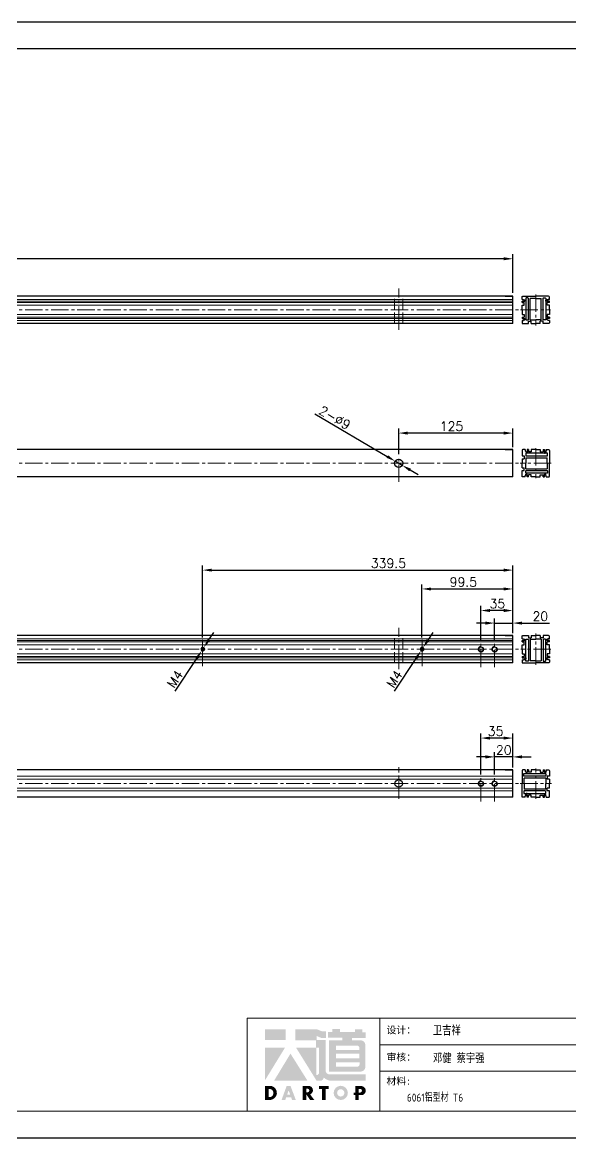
# Model space of a CAD drawing. Header units: millimetres. Extents: x -30327 to 34858, y 4015 to 75103.
# Drawn here: x 33206 to 33806, y 60062 to 61281 of the extents above; entities that cross this region are included whole.
import ezdxf

# ---------------------------------------------------------------- set-up
doc = ezdxf.new("R2010")
doc.units = ezdxf.units.MM
doc.linetypes.add('ACAD_ISO02W100', pattern=[15, 12, -3])
doc.linetypes.add('CENTER2', pattern=[28.575, 19.05, -3.175, 3.175, -3.175])
doc.layers.add('A-TITLEBLOCK', color=7, linetype='Continuous', lineweight=18)
doc.layers.add('cen', color=1, linetype='CENTER2', lineweight=9)
for name, color, linetype in [('green', 3, 'ACAD_ISO02W100'), ('print', 30, 'Continuous'), ('red', 1, 'CENTER2'), ('yellow', 2, 'Continuous')]:
    doc.layers.add(name, color=color, linetype=linetype)
doc.styles.add('GB', font='GBENOR.SHX', dxfattribs={"bigfont": 'gbcbig.shx'})
doc.styles.add('SLDTEXTSTYLE0', font='simfang.ttf', dxfattribs={"bigfont": 'bigfont'})
doc.styles.get("Standard").update_dxf_attribs({"font": 'txt', "bigfont": 'gbcbig.shx'})
doc.dimstyles.new('1-4', dxfattribs={"dimscale": 4, "dimtxt": 2.5, "dimasz": 2.5, "dimexe": 1.25, "dimexo": 0.625, "dimtad": 1, "dimdsep": 46, "dimtxsty": 'Standard', "dimcen": 2.5, "dimadec": 0, "dimazin": 0, "dimtfac": 1, "dimtmove": 0, "dimatfit": 3, "dimfxl": 0, "dimarcsym": 0})

# ---------------------------------------------------------------- blocks, each defined once
blk = doc.blocks.new('*D257')
at = {"layer": 'Defpoints', "color": 0, "transparency": 16777216}
for p in [(33723, 60478.3), (33743, 60464.1), (33723, 60456.6)]:
    blk.add_point(p, dxfattribs=at)
at = {"layer": 'yellow', "color": 0, "lineweight": -2, "transparency": 16777216}
for p, q in [((33713, 60478.3), (33703, 60478.3)), ((33723, 60459.1), (33723, 60483.3)), ((33743, 60478.3), (33723, 60478.3)), ((33743, 60466.6), (33743, 60483.3)), ((33753, 60478.3), (33763, 60478.3))]:
    blk.add_line(p, q, dxfattribs=at)
at = {"layer": 'yellow', "color": 0, "transparency": 16777216}
for points in [[(33713, 60480), (33713, 60476.6), (33723, 60478.3)], [(33753, 60480), (33753, 60476.6), (33743, 60478.3)]]:
    blk.add_solid(points, dxfattribs=at)
at = {"layer": 'yellow', "color": 0, "lineweight": 9, "transparency": 16777216, "insert": (33733, 60485.8), "char_height": 10, "attachment_point": 5}
blk.add_mtext('20', dxfattribs=at)
blk = doc.blocks.new('*D258')
at = {"layer": 'Defpoints', "color": 0, "transparency": 16777216}
for p in [(33618, 60832.3), (33618, 60806.8), (33743, 60814.3)]:
    blk.add_point(p, dxfattribs=at)
at = {"layer": 'yellow', "color": 0, "lineweight": -2, "transparency": 16777216}
for p, q in [((33618, 60809.3), (33618, 60837.3)), ((33733, 60832.3), (33628, 60832.3)), ((33743, 60816.8), (33743, 60837.3))]:
    blk.add_line(p, q, dxfattribs=at)
at = {"layer": 'yellow', "color": 0, "transparency": 16777216}
for points in [[(33628, 60833.9), (33628, 60830.6), (33618, 60832.3)], [(33733, 60833.9), (33733, 60830.6), (33743, 60832.3)]]:
    blk.add_solid(points, dxfattribs=at)
at = {"layer": 'yellow', "color": 0, "lineweight": 9, "transparency": 16777216, "insert": (33675.8, 60839.8), "char_height": 10, "attachment_point": 5}
blk.add_mtext('125', dxfattribs=at)
blk = doc.blocks.new('*D259')
at = {"layer": 'Defpoints', "color": 0, "transparency": 16777216}
for p in [(33723, 60624.6), (33743, 60611), (33723, 60603.4)]:
    blk.add_point(p, dxfattribs=at)
at = {"layer": 'yellow', "color": 0, "lineweight": -2, "transparency": 16777216}
for p, q in [((33713, 60624.6), (33703, 60624.6)), ((33723, 60605.9), (33723, 60629.6)), ((33723, 60624.6), (33743, 60624.6)), ((33743, 60613.5), (33743, 60629.6)), ((33753, 60624.6), (33783, 60624.6))]:
    blk.add_line(p, q, dxfattribs=at)
at = {"layer": 'yellow', "color": 0, "transparency": 16777216}
for points in [[(33713, 60626.2), (33713, 60622.9), (33723, 60624.6)], [(33753, 60626.2), (33753, 60622.9), (33743, 60624.6)]]:
    blk.add_solid(points, dxfattribs=at)
at = {"layer": 'yellow', "color": 0, "lineweight": 9, "transparency": 16777216, "insert": (33773, 60632.1), "char_height": 10, "attachment_point": 5}
blk.add_mtext('20', dxfattribs=at)
blk = doc.blocks.new('*D260')
at = {"layer": 'Defpoints', "color": 0, "transparency": 16777216}
for p in [(33614.1, 60801.6), (33621.9, 60797)]:
    blk.add_point(p, dxfattribs=at)
at = {"layer": 'yellow', "color": 0, "lineweight": -2, "transparency": 16777216}
for p, q in [((33526.3, 60853.2), (33605.5, 60806.7)), ((33621.9, 60797), (33614.1, 60801.6)), ((33630.5, 60792), (33639.2, 60786.9))]:
    blk.add_line(p, q, dxfattribs=at)
at = {"layer": 'yellow', "color": 0, "transparency": 16777216}
for points in [[(33606.4, 60808.1), (33604.7, 60805.2), (33614.1, 60801.6)], [(33631.4, 60793.4), (33629.7, 60790.5), (33621.9, 60797)]]:
    blk.add_solid(points, dxfattribs=at)
at = {"layer": 'yellow', "color": 0, "lineweight": 9, "transparency": 16777216, "insert": (33548.1, 60849.1), "char_height": 10, "attachment_point": 5, "rotation": 329.5634}
blk.add_mtext('2-%%c9', dxfattribs=at)
blk = doc.blocks.new('*D263')
at = {"layer": 'Defpoints', "color": 0, "transparency": 16777216}
for p in [(32584, 61022.8), (32584, 60982), (33743, 60983.2)]:
    blk.add_point(p, dxfattribs=at)
at = {"layer": 'yellow', "color": 0, "lineweight": -2, "transparency": 16777216}
for p, q in [((32584, 60984.5), (32584, 61027.8)), ((33743, 60985.7), (33743, 61027.8)), ((33733, 61022.8), (32594, 61022.8))]:
    blk.add_line(p, q, dxfattribs=at)
at = {"layer": 'yellow', "color": 0, "transparency": 16777216}
for points in [[(32594, 61024.5), (32594, 61021.2), (32584, 61022.8)], [(33733, 61024.5), (33733, 61021.2), (33743, 61022.8)]]:
    blk.add_solid(points, dxfattribs=at)
at = {"layer": 'yellow', "color": 0, "lineweight": 9, "transparency": 16777216, "insert": (33092.5, 61037), "char_height": 10, "attachment_point": 5}
blk.add_mtext('1159\\S-0.3^ -0.5;', dxfattribs=at)
blk = doc.blocks.new('*D269')
at = {"layer": 'Defpoints', "color": 0, "transparency": 16777216}
for p in [(33743, 60661.9), (33743, 60611), (33643.5, 60606.4)]:
    blk.add_point(p, dxfattribs=at)
at = {"layer": 'yellow', "color": 0, "lineweight": -2, "transparency": 16777216}
for p, q in [((33643.5, 60608.9), (33643.5, 60666.9)), ((33653.5, 60661.9), (33733, 60661.9)), ((33743, 60613.5), (33743, 60666.9))]:
    blk.add_line(p, q, dxfattribs=at)
at = {"layer": 'yellow', "color": 0, "transparency": 16777216}
for points in [[(33653.5, 60663.5), (33653.5, 60660.2), (33643.5, 60661.9)], [(33733, 60663.5), (33733, 60660.2), (33743, 60661.9)]]:
    blk.add_solid(points, dxfattribs=at)
at = {"layer": 'yellow', "color": 0, "lineweight": 9, "transparency": 16777216, "insert": (33688.8, 60669.4), "char_height": 10, "attachment_point": 5}
blk.add_mtext('99.5', dxfattribs=at)
blk = doc.blocks.new('*D270')
at = {"layer": 'Defpoints', "color": 0, "transparency": 16777216}
for p in [(33743, 60682.5), (33743, 60611), (33403.5, 60606.4)]:
    blk.add_point(p, dxfattribs=at)
at = {"layer": 'yellow', "color": 0, "lineweight": -2, "transparency": 16777216}
for p, q in [((33403.5, 60608.9), (33403.5, 60687.5)), ((33743, 60613.5), (33743, 60687.5)), ((33413.5, 60682.5), (33733, 60682.5))]:
    blk.add_line(p, q, dxfattribs=at)
at = {"layer": 'yellow', "color": 0, "transparency": 16777216}
for points in [[(33413.5, 60684.1), (33413.5, 60680.8), (33403.5, 60682.5)], [(33733, 60684.1), (33733, 60680.8), (33743, 60682.5)]]:
    blk.add_solid(points, dxfattribs=at)
at = {"layer": 'yellow', "color": 0, "lineweight": 9, "transparency": 16777216, "insert": (33606.8, 60690), "char_height": 10, "attachment_point": 5}
blk.add_mtext('339.5', dxfattribs=at)
blk = doc.blocks.new('*D273')
at = {"layer": 'Defpoints', "color": 0, "transparency": 16777216}
for p in [(33642.4, 60594.3), (33644.6, 60597.6)]:
    blk.add_point(p, dxfattribs=at)
at = {"layer": 'yellow', "color": 0, "lineweight": -2, "transparency": 16777216}
for p, q in [((33650.1, 60606), (33655.6, 60614.4)), ((33613.6, 60550.3), (33637, 60585.9)), ((33644.6, 60597.6), (33642.4, 60594.3))]:
    blk.add_line(p, q, dxfattribs=at)
at = {"layer": 'yellow', "color": 0, "transparency": 16777216}
for points in [[(33648.7, 60606.9), (33651.5, 60605.1), (33644.6, 60597.6)], [(33635.6, 60586.8), (33638.4, 60585), (33642.4, 60594.3)]]:
    blk.add_solid(points, dxfattribs=at)
at = {"layer": 'yellow', "color": 0, "lineweight": 9, "transparency": 16777216, "insert": (33613.3, 60563.5), "char_height": 10, "attachment_point": 5, "rotation": 56.8044}
blk.add_mtext('M4', dxfattribs=at)
blk = doc.blocks.new('*D528')
at = {"layer": 'Defpoints', "color": 0, "transparency": 16777216}
for p in [(33708, 60638.3), (33743, 60611), (33708, 60603.4)]:
    blk.add_point(p, dxfattribs=at)
at = {"layer": 'yellow', "color": 0, "lineweight": -2, "transparency": 16777216}
for p, q in [((33708, 60605.9), (33708, 60643.3)), ((33733, 60638.3), (33718, 60638.3)), ((33743, 60613.5), (33743, 60643.3))]:
    blk.add_line(p, q, dxfattribs=at)
at = {"layer": 'yellow', "color": 0, "transparency": 16777216}
for points in [[(33718, 60640), (33718, 60636.6), (33708, 60638.3)], [(33733, 60640), (33733, 60636.6), (33743, 60638.3)]]:
    blk.add_solid(points, dxfattribs=at)
at = {"layer": 'yellow', "color": 0, "lineweight": 9, "transparency": 16777216, "insert": (33726, 60645.8), "char_height": 10, "attachment_point": 5}
blk.add_mtext('35', dxfattribs=at)
blk = doc.blocks.new('*D532')
at = {"layer": 'Defpoints', "color": 0, "transparency": 16777216}
for p in [(33708, 60498.9), (33743, 60464.1), (33708, 60456.6)]:
    blk.add_point(p, dxfattribs=at)
at = {"layer": 'yellow', "color": 0, "lineweight": -2, "transparency": 16777216}
for p, q in [((33708, 60459.1), (33708, 60503.9)), ((33743, 60466.6), (33743, 60503.9)), ((33733, 60498.9), (33718, 60498.9))]:
    blk.add_line(p, q, dxfattribs=at)
at = {"layer": 'yellow', "color": 0, "transparency": 16777216}
for points in [[(33718, 60500.5), (33718, 60497.2), (33708, 60498.9)], [(33733, 60500.5), (33733, 60497.2), (33743, 60498.9)]]:
    blk.add_solid(points, dxfattribs=at)
at = {"layer": 'yellow', "color": 0, "lineweight": 9, "transparency": 16777216, "insert": (33724, 60506.4), "char_height": 10, "attachment_point": 5}
blk.add_mtext('35', dxfattribs=at)
blk = doc.blocks.new('*D533')
at = {"layer": 'Defpoints', "color": 0, "transparency": 16777216}
for p in [(33402.4, 60594.3), (33404.6, 60597.6)]:
    blk.add_point(p, dxfattribs=at)
at = {"layer": 'yellow', "color": 0, "lineweight": -2, "transparency": 16777216}
for p, q in [((33410.1, 60606), (33415.6, 60614.4)), ((33373.6, 60550.3), (33397, 60585.9)), ((33404.6, 60597.6), (33402.4, 60594.3))]:
    blk.add_line(p, q, dxfattribs=at)
at = {"layer": 'yellow', "color": 0, "transparency": 16777216}
for points in [[(33408.7, 60606.9), (33411.5, 60605.1), (33404.6, 60597.6)], [(33395.6, 60586.8), (33398.4, 60585), (33402.4, 60594.3)]]:
    blk.add_solid(points, dxfattribs=at)
at = {"layer": 'yellow', "color": 0, "lineweight": 9, "transparency": 16777216, "insert": (33373.3, 60563.5), "char_height": 10, "attachment_point": 5, "rotation": 56.8044}
blk.add_mtext('M4', dxfattribs=at)
blk = doc.blocks.new('Dartop Logo')
at = {"true_color": 0xc40018}
h = blk.add_hatch(color=12, dxfattribs=at)
h.set_gradient(color1=(196, 0, 24), color2=(196, 0, 24), tint=1)
h.paths.add_polyline_path([(30.39, -3.87), (33.08, -5.04), (35.99, -5.04), (35.99, -1.19), (33.59, -1.19), (30.46, 0.05), (17.94, 0.05), (17.94, -6.46), (30.12, -6.46), (30.12, -6.59), (30.12, -10.75), (18.31, -10.75), (30.46, -30.31), (32.87, -30.31, 0.279375), (34.63, -28.6), (34.63, -28.51), (34.84, -28.51, 0.143145), (38.15, -30.2), (59.27, -30.2), (59.27, -26.49), (38.06, -26.49, -0.414214), (35.75, -24.18), (35.75, -6.26), (30.39, -6.26)])
h.paths.add_polyline_path([(30.25, -10.84), (31.8, -10.84), (31.8, -26.02, -0.088936), (30.9, -26.94), (30.24, -26.94)], flags=16)
h = blk.add_hatch(color=12, dxfattribs=at)
h.set_gradient(color1=(196, 0, 24), color2=(196, 0, 24), tint=1)
h.paths.add_polyline_path([(59.24, -1.73), (57.36, -1.73), (57.36, 0.06), (53.06, 0.06), (53.06, -1.64), (44.29, -1.64), (44.29, 0.15), (39.7, 0.15), (39.7, -1.67), (37.16, -1.67), (37.16, -4.97), (45.54, -4.97), (45.54, -6.42), (37.73, -6.42), (37.73, -24.88), (56.26, -24.88, 0.414214), (59.15, -21.99), (59.15, -9.35, 0.414214), (56.26, -6.46), (51.36, -6.46), (51.36, -5.03), (59.24, -5.03)])
h.paths.add_polyline_path([(54.21, -9.59, -0.414214), (55.66, -11.04), (55.66, -12.1), (41.79, -12.1), (41.79, -9.59)], flags=16)
h.paths.add_polyline_path([(55.57, -14.33), (55.57, -17.01), (41.88, -17.01), (41.88, -14.33)], flags=16)
h.paths.add_polyline_path([(55.75, -19.43), (55.75, -20.57, -0.414214), (54.3, -22.02), (41.88, -22.02), (41.88, -19.43)], flags=16)
h = blk.add_hatch(color=12, dxfattribs=at)
h.set_gradient(color1=(196, 0, 24), color2=(196, 0, 24), tint=1)
h.paths.add_polyline_path([(12.18, 0), (0, 0), (0, -6.37), (12.18, -6.37)])
h = blk.add_hatch(color=12, dxfattribs=at)
h.set_gradient(color1=(196, 0, 24), color2=(196, 0, 24), tint=1)
h.paths.add_polyline_path([(11.79, -10.83), (0.03, -10.83), (0.03, -30.03)])
h = blk.add_hatch(color=12, dxfattribs=at)
h.set_gradient(color1=(196, 0, 24), color2=(196, 0, 24), tint=1)
h.paths.add_polyline_path([(15.05, -14.31), (5.44, -30.15), (25.01, -30.15)])
at = {"true_color": 0x646464}
h = blk.add_hatch(color=251, dxfattribs=at)
h.set_gradient(color1=(100, 100, 100), color2=(100, 100, 100), tint=1)
h.paths.add_polyline_path([(4.15, -33.43), (0.11, -33.43), (0.11, -41.5), (3.51, -41.5, 0.793016)])
h.paths.add_polyline_path([(3.57, -39.73), (2.16, -39.73), (2.16, -35.19), (3.42, -35.19, -0.671361)], flags=16)
h = blk.add_hatch(color=251, dxfattribs=at)
h.set_gradient(color1=(100, 100, 100), color2=(100, 100, 100), tint=1)
h.paths.add_polyline_path([(15.08, -33.36), (12.78, -33.36), (9.82, -41.51), (12, -41.51), (12.51, -40.06), (15.46, -40.06), (15.99, -41.52), (18.19, -41.52)])
h.paths.add_polyline_path([(14.9, -38.51), (13.07, -38.51), (13.97, -35.95)], flags=16)
h = blk.add_hatch(color=251, dxfattribs=at)
h.set_gradient(color1=(100, 100, 100), color2=(100, 100, 100), tint=1)
h.paths.add_polyline_path([(26.27, -33.36), (22.3, -33.36), (22.3, -41.51), (24.4, -41.51), (24.4, -38.28), (26.55, -41.54), (29.09, -41.54), (26.61, -38.3, 0.744055)])
h.paths.add_polyline_path([(24.38, -37.08), (24.38, -34.94), (25.32, -34.94, -0.796809), (25.3, -37.08)], flags=16)
h = blk.add_hatch(color=251, dxfattribs=at)
h.set_gradient(color1=(100, 100, 100), color2=(100, 100, 100), tint=1)
h.paths.add_polyline_path([(37.44, -33.4), (31.88, -33.4), (31.88, -35.16), (33.61, -35.16), (33.61, -41.52), (35.69, -41.52), (35.69, -35.16), (37.44, -35.16)])
h = blk.add_hatch(color=251, dxfattribs=at)
h.set_gradient(color1=(100, 100, 100), color2=(100, 100, 100), tint=1)
h.paths.add_polyline_path([(40.46, -37.41, 1), (48.83, -37.41, 1)])
h.paths.add_polyline_path([(46.8, -37.41, -1), (42.5, -37.41, -1)], flags=16)
h = blk.add_hatch(color=251, dxfattribs=at)
h.set_gradient(color1=(100, 100, 100), color2=(100, 100, 100), tint=1)
h.paths.add_polyline_path([(56.85, -33.38), (56.73, -33.38), (53.19, -33.38), (53.19, -37.19), (52.26, -37.19), (52.26, -38.73), (53.18, -38.73), (53.18, -41.5), (55.24, -41.5), (55.24, -38.72), (57.51, -38.72, 0.812304)])
h.paths.add_polyline_path([(55.21, -37.18), (55.21, -35.05), (56.39, -35.05, -0.778213), (56.27, -37.18)], flags=16)
blk = doc.blocks.new('DT-A2-TITLE')
for p, q in [((594, 420), (0, 420)), ((584, 410), (10, 410))]:
    blk.add_line(p, q)
at = {"layer": 'A-TITLEBLOCK', "color": 7}
for p, q in [((382, 10), (382, 45)), ((584, 45), (382, 45)), ((432, 45), (432, 10)), ((584, 35), (432, 35)), ((432, 25), (584.08, 25)), ((10, 10), (584, 10)), ((0, 0), (594, 0))]:
    blk.add_line(p, q, dxfattribs=at)
at = {"layer": 'A-TITLEBLOCK', "xscale": 0.6400000000000001, "yscale": 0.6400000000000001, "zscale": 0.6400000000000001}
blk.add_blockref('Dartop Logo', (388.65, 40.81), dxfattribs=at)
at = {"style": 'GB'}
for tag, p, height in [('#设计', (451.96, 38.52), 3.5), ('#品名', (523.32, 37.95), 3.5), ('#审核', (451.99, 28.1), 3.5), ('#图号', (526.67, 27.2), 3.5), ('#材料说明', (442.15, 13.59), 3), ('#数量', (520.33, 14.51), 3.5), ('#版本', (552.92, 14.47), 3.5)]:
    blk.add_attdef(tag, p, '', height=height, dxfattribs=at)
at = {"layer": 'A-TITLEBLOCK', "color": 7, "char_height": 2.646, "attachment_point": 1, "style": 'SLDTEXTSTYLE0'}
for s, insert in [('设计：', (434.47, 41.87)), ('审核：', (434.47, 31.64)), ('材料:', (434.47, 22.62))]:
    blk.add_mtext(s, dxfattribs=dict(at, insert=insert))

msp = doc.modelspace()

# ---------------------------------------------------------------- linework, layer by layer
for p, q in [((33743.0267, 60981.957), (32584.0267, 60981.957)), ((33734.5414, 60981.957), (33743.0267, 60981.957)), ((33743.0267, 60951.957), (33743.0267, 60981.957)), ((33743.0267, 60951.957), (33743.0267, 60981.957)), ((33752.9497, 60978.457), (33754.4497, 60978.457)), ((33752.9497, 60974.957), (33752.9497, 60976.457)), ((33752.9497, 60976.457), (33755.9497, 60976.457)), ((33755.4497, 60977.957), (33755.9497, 60977.957)), ((33755.9497, 60976.457), (33755.9497, 60977.957)), ((33756.9497, 60976.457), (33756.9497, 60977.457)), ((33767.9497, 60979.457), (33761.9497, 60979.457)), ((33767.9497, 60979.457), (33773.9497, 60979.457)), ((33778.9497, 60976.457), (33778.9497, 60977.457)), ((33780.4497, 60977.957), (33779.9497, 60977.957)), ((33779.9497, 60976.457), (33779.9497, 60977.957)), ((33782.9497, 60976.457), (33779.9497, 60976.457)), ((33782.9497, 60978.457), (33781.4497, 60978.457)), ((33782.9497, 60974.957), (33782.9497, 60976.457)), ((33752.9497, 60974.957), (33755.4497, 60974.957)), ((33752.9497, 60966.957), (33752.9497, 60971.957)), ((33752.9497, 60971.957), (33755.4497, 60971.957)), ((33752.9497, 60966.957), (33752.9497, 60961.957)), ((33755.4497, 60971.957), (33755.4497, 60974.957)), ((33782.9497, 60974.957), (33780.4497, 60974.957)), ((33780.4497, 60971.957), (33780.4497, 60974.957)), ((33782.9497, 60971.957), (33780.4497, 60971.957)), ((33782.9497, 60966.957), (33782.9497, 60971.957)), ((33782.9497, 60966.957), (33782.9497, 60961.957)), ((33743.0267, 60951.957), (32584.0267, 60951.957)), ((33752.9497, 60961.957), (33755.4497, 60961.957)), ((33752.9497, 60958.957), (33752.9497, 60957.457)), ((33752.9497, 60958.957), (33755.4497, 60958.957)), ((33752.9497, 60957.457), (33755.9497, 60957.457)), ((33752.9497, 60955.457), (33754.4497, 60955.457)), ((33755.4497, 60961.957), (33755.4497, 60958.957)), ((33755.4497, 60955.957), (33755.9497, 60955.957)), ((33755.9497, 60957.457), (33755.9497, 60955.957)), ((33756.9497, 60957.457), (33756.9497, 60956.457)), ((33759.9497, 60954.457), (33762.9497, 60954.457)), ((33761.9497, 60955.957), (33762.9497, 60955.957)), ((33762.9497, 60955.957), (33767.9497, 60955.957)), ((33762.9497, 60951.957), (33767.9497, 60951.957)), ((33772.9497, 60955.957), (33767.9497, 60955.957)), ((33772.9497, 60951.957), (33767.9497, 60951.957)), ((33773.9497, 60955.957), (33772.9497, 60955.957)), ((33775.9497, 60954.457), (33772.9497, 60954.457)), ((33778.9497, 60957.457), (33778.9497, 60956.457)), ((33779.9497, 60957.457), (33779.9497, 60955.957)), ((33782.9497, 60957.457), (33779.9497, 60957.457)), ((33780.4497, 60955.957), (33779.9497, 60955.957)), ((33780.4497, 60961.957), (33780.4497, 60958.957)), ((33782.9497, 60961.957), (33780.4497, 60961.957)), ((33782.9497, 60958.957), (33780.4497, 60958.957)), ((33782.9497, 60955.457), (33781.4497, 60955.457)), ((33782.9497, 60958.957), (33782.9497, 60957.457)), ((33743.0267, 60814.3083), (32584.0267, 60814.3083)), ((33734.5414, 60814.3083), (33743.0267, 60814.3083)), ((33743.0267, 60784.3083), (33743.0267, 60814.3083)), ((33743.0267, 60784.3083), (33743.0267, 60814.3083)), ((33755.4497, 60807.3083), (33755.4497, 60804.3083)), ((33756.4497, 60814.3083), (33756.4497, 60812.8083)), ((33756.9497, 60811.8083), (33756.9497, 60811.3083)), ((33758.4497, 60811.3083), (33756.9497, 60811.3083)), ((33758.4497, 60810.3083), (33757.4497, 60810.3083)), ((33758.4497, 60814.3083), (33758.4497, 60811.3083)), ((33759.9497, 60814.3083), (33758.4497, 60814.3083)), ((33759.9497, 60814.3083), (33759.9497, 60811.8083)), ((33762.9497, 60811.8083), (33759.9497, 60811.8083)), ((33767.9497, 60814.3083), (33762.9497, 60814.3083)), ((33762.9497, 60814.3083), (33762.9497, 60811.8083)), ((33767.9497, 60814.3083), (33772.9497, 60814.3083)), ((33772.9497, 60814.3083), (33772.9497, 60811.8083)), ((33772.9497, 60811.8083), (33775.9497, 60811.8083)), ((33775.9497, 60814.3083), (33775.9497, 60811.8083)), ((33775.9497, 60814.3083), (33777.4497, 60814.3083)), ((33777.4497, 60814.3083), (33777.4497, 60811.3083)), ((33777.4497, 60811.3083), (33778.9497, 60811.3083)), ((33777.4497, 60810.3083), (33778.4497, 60810.3083)), ((33778.9497, 60811.8083), (33778.9497, 60811.3083)), ((33779.4497, 60814.3083), (33779.4497, 60812.8083)), ((33752.9497, 60804.3083), (33752.9497, 60799.3083)), ((33752.9497, 60794.3083), (33752.9497, 60799.3083)), ((33755.4497, 60791.3083), (33755.4497, 60794.3083)), ((33756.9497, 60805.3083), (33756.9497, 60804.3083)), ((33756.9497, 60804.3083), (33756.9497, 60799.3083)), ((33756.9497, 60794.3083), (33756.9497, 60799.3083)), ((33756.9497, 60793.3083), (33756.9497, 60794.3083)), ((33780.4497, 60799.3083), (33780.4497, 60805.3083)), ((33780.4497, 60799.3083), (33780.4497, 60793.3083)), ((33743.0267, 60784.3083), (32584.0267, 60784.3083)), ((33756.4497, 60784.3083), (33756.4497, 60785.8083)), ((33758.4497, 60787.3083), (33756.9497, 60787.3083)), ((33756.9497, 60786.8083), (33756.9497, 60787.3083)), ((33758.4497, 60788.3083), (33757.4497, 60788.3083)), ((33758.4497, 60784.3083), (33758.4497, 60787.3083)), ((33759.9497, 60784.3083), (33758.4497, 60784.3083)), ((33762.9497, 60786.8083), (33759.9497, 60786.8083)), ((33759.9497, 60784.3083), (33759.9497, 60786.8083)), ((33762.9497, 60784.3083), (33762.9497, 60786.8083)), ((33767.9497, 60784.3083), (33762.9497, 60784.3083)), ((33767.9497, 60784.3083), (33772.9497, 60784.3083)), ((33772.9497, 60784.3083), (33772.9497, 60786.8083)), ((33772.9497, 60786.8083), (33775.9497, 60786.8083)), ((33775.9497, 60784.3083), (33775.9497, 60786.8083)), ((33775.9497, 60784.3083), (33777.4497, 60784.3083)), ((33777.4497, 60788.3083), (33778.4497, 60788.3083)), ((33777.4497, 60787.3083), (33778.9497, 60787.3083)), ((33777.4497, 60784.3083), (33777.4497, 60787.3083)), ((33778.9497, 60786.8083), (33778.9497, 60787.3083)), ((33779.4497, 60784.3083), (33779.4497, 60785.8083)), ((33743.0267, 60610.9542), (32584.0267, 60610.9542)), ((33734.5414, 60610.9542), (33743.0267, 60610.9542)), ((33743.0267, 60580.9542), (33743.0267, 60610.9542)), ((33743.0267, 60580.9542), (33743.0267, 60610.9542)), ((33762.9497, 60610.9542), (33767.9497, 60610.9542)), ((33772.9497, 60610.9542), (33767.9497, 60610.9542)), ((33752.9497, 60607.4542), (33754.4497, 60607.4542)), ((33752.9497, 60603.9542), (33752.9497, 60605.4542)), ((33752.9497, 60605.4542), (33755.9497, 60605.4542)), ((33752.9497, 60603.9542), (33755.4497, 60603.9542)), ((33752.9497, 60595.9542), (33752.9497, 60600.9542)), ((33752.9497, 60600.9542), (33755.4497, 60600.9542)), ((33755.4497, 60606.9542), (33755.9497, 60606.9542)), ((33755.4497, 60600.9542), (33755.4497, 60603.9542)), ((33755.9497, 60605.4542), (33755.9497, 60606.9542)), ((33756.9497, 60605.4542), (33756.9497, 60606.4542)), ((33759.9497, 60608.4542), (33762.9497, 60608.4542)), ((33761.9497, 60606.9542), (33762.9497, 60606.9542)), ((33762.9497, 60606.9542), (33767.9497, 60606.9542)), ((33772.9497, 60606.9542), (33767.9497, 60606.9542)), ((33775.9497, 60608.4542), (33772.9497, 60608.4542)), ((33773.9497, 60606.9542), (33772.9497, 60606.9542)), ((33778.9497, 60605.4542), (33778.9497, 60606.4542)), ((33779.9497, 60605.4542), (33779.9497, 60606.9542)), ((33780.4497, 60606.9542), (33779.9497, 60606.9542)), ((33782.9497, 60605.4542), (33779.9497, 60605.4542)), ((33782.9497, 60603.9542), (33780.4497, 60603.9542)), ((33780.4497, 60600.9542), (33780.4497, 60603.9542)), ((33782.9497, 60600.9542), (33780.4497, 60600.9542)), ((33782.9497, 60607.4542), (33781.4497, 60607.4542)), ((33782.9497, 60603.9542), (33782.9497, 60605.4542)), ((33782.9497, 60595.9542), (33782.9497, 60600.9542)), ((33752.9497, 60595.9542), (33752.9497, 60590.9542)), ((33752.9497, 60590.9542), (33755.4497, 60590.9542)), ((33752.9497, 60587.9542), (33752.9497, 60586.4542)), ((33752.9497, 60587.9542), (33755.4497, 60587.9542)), ((33752.9497, 60586.4542), (33755.9497, 60586.4542)), ((33755.4497, 60590.9542), (33755.4497, 60587.9542)), ((33755.9497, 60586.4542), (33755.9497, 60584.9542)), ((33756.9497, 60586.4542), (33756.9497, 60585.4542)), ((33778.9497, 60586.4542), (33778.9497, 60585.4542)), ((33779.9497, 60586.4542), (33779.9497, 60584.9542)), ((33782.9497, 60586.4542), (33779.9497, 60586.4542)), ((33782.9497, 60590.9542), (33780.4497, 60590.9542)), ((33780.4497, 60590.9542), (33780.4497, 60587.9542)), ((33782.9497, 60587.9542), (33780.4497, 60587.9542)), ((33782.9497, 60595.9542), (33782.9497, 60590.9542)), ((33782.9497, 60587.9542), (33782.9497, 60586.4542)), ((33743.0267, 60580.9542), (32584.0267, 60580.9542)), ((33752.9497, 60584.4542), (33754.4497, 60584.4542)), ((33755.4497, 60584.9542), (33755.9497, 60584.9542)), ((33767.9497, 60583.4542), (33761.9497, 60583.4542)), ((33767.9497, 60583.4542), (33773.9497, 60583.4542)), ((33780.4497, 60584.9542), (33779.9497, 60584.9542)), ((33782.9497, 60584.4542), (33781.4497, 60584.4542)), ((33743.0267, 60464.1414), (32584.0267, 60464.1414)), ((33734.5414, 60464.1414), (33743.0267, 60464.1414)), ((33743.0267, 60434.1414), (33743.0267, 60464.1414)), ((33743.0267, 60434.1414), (33743.0267, 60464.1414)), ((33756.4497, 60464.1414), (33756.4497, 60462.6414)), ((33758.4497, 60464.1414), (33758.4497, 60461.1414)), ((33759.9497, 60464.1414), (33758.4497, 60464.1414)), ((33759.9497, 60464.1414), (33759.9497, 60461.6414)), ((33762.9497, 60464.1414), (33762.9497, 60461.6414)), ((33767.9497, 60464.1414), (33762.9497, 60464.1414)), ((33767.9497, 60464.1414), (33772.9497, 60464.1414)), ((33772.9497, 60464.1414), (33772.9497, 60461.6414)), ((33775.9497, 60464.1414), (33775.9497, 60461.6414)), ((33775.9497, 60464.1414), (33777.4497, 60464.1414)), ((33777.4497, 60464.1414), (33777.4497, 60461.1414)), ((33779.4497, 60464.1414), (33779.4497, 60462.6414)), ((33755.4497, 60449.1414), (33755.4497, 60455.1414)), ((33756.9497, 60461.6414), (33756.9497, 60461.1414)), ((33758.4497, 60461.1414), (33756.9497, 60461.1414)), ((33758.4497, 60460.1414), (33757.4497, 60460.1414)), ((33762.9497, 60461.6414), (33759.9497, 60461.6414)), ((33772.9497, 60461.6414), (33775.9497, 60461.6414)), ((33777.4497, 60461.1414), (33778.9497, 60461.1414)), ((33777.4497, 60460.1414), (33778.4497, 60460.1414)), ((33778.9497, 60461.6414), (33778.9497, 60461.1414)), ((33778.9497, 60455.1414), (33778.9497, 60454.1414)), ((33778.9497, 60454.1414), (33778.9497, 60449.1414)), ((33780.4497, 60457.1414), (33780.4497, 60454.1414)), ((33782.9497, 60454.1414), (33782.9497, 60449.1414)), ((33755.4497, 60449.1414), (33755.4497, 60443.1414)), ((33778.9497, 60444.1414), (33778.9497, 60449.1414)), ((33778.9497, 60443.1414), (33778.9497, 60444.1414)), ((33780.4497, 60441.1414), (33780.4497, 60444.1414)), ((33782.9497, 60444.1414), (33782.9497, 60449.1414)), ((33743.0267, 60434.1414), (32584.0267, 60434.1414)), ((33756.4497, 60434.1414), (33756.4497, 60435.6414)), ((33758.4497, 60437.1414), (33756.9497, 60437.1414)), ((33756.9497, 60436.6414), (33756.9497, 60437.1414)), ((33758.4497, 60438.1414), (33757.4497, 60438.1414)), ((33758.4497, 60434.1414), (33758.4497, 60437.1414)), ((33759.9497, 60434.1414), (33758.4497, 60434.1414)), ((33759.9497, 60434.1414), (33759.9497, 60436.6414)), ((33762.9497, 60436.6414), (33759.9497, 60436.6414)), ((33762.9497, 60434.1414), (33762.9497, 60436.6414)), ((33767.9497, 60434.1414), (33762.9497, 60434.1414)), ((33767.9497, 60434.1414), (33772.9497, 60434.1414)), ((33772.9497, 60434.1414), (33772.9497, 60436.6414)), ((33772.9497, 60436.6414), (33775.9497, 60436.6414)), ((33775.9497, 60434.1414), (33775.9497, 60436.6414)), ((33775.9497, 60434.1414), (33777.4497, 60434.1414)), ((33777.4497, 60438.1414), (33778.4497, 60438.1414)), ((33777.4497, 60434.1414), (33777.4497, 60437.1414)), ((33777.4497, 60437.1414), (33778.9497, 60437.1414)), ((33778.9497, 60436.6414), (33778.9497, 60437.1414)), ((33779.4497, 60434.1414), (33779.4497, 60435.6414))]:
    msp.add_line(p, q)
at = {"lineweight": 9}
for p, q in [((32584.0267, 60978.457), (33743.0267, 60978.457)), ((32584.0267, 60976.457), (33743.0267, 60976.457)), ((32584.0267, 60974.957), (33743.0267, 60974.957)), ((32584.0267, 60971.957), (33743.0267, 60971.957)), ((32584.0267, 60961.957), (33743.0267, 60961.957)), ((32584.0267, 60958.957), (33743.0267, 60958.957)), ((32584.0267, 60957.457), (33743.0267, 60957.457)), ((32584.0267, 60955.457), (33743.0267, 60955.457)), ((32584.0267, 60607.4542), (33743.0267, 60607.4542)), ((32584.0267, 60605.4542), (33743.0267, 60605.4542)), ((32584.0267, 60603.9542), (33743.0267, 60603.9542)), ((32584.0267, 60600.9542), (33743.0267, 60600.9542)), ((32584.0267, 60590.9542), (33743.0267, 60590.9542)), ((32584.0267, 60587.9542), (33743.0267, 60587.9542)), ((32584.0267, 60586.4542), (33743.0267, 60586.4542)), ((32584.0267, 60584.4542), (33743.0267, 60584.4542)), ((32584.0267, 60457.1414), (33743.0267, 60457.1414)), ((32584.0267, 60454.1414), (33743.0267, 60454.1414)), ((32584.0267, 60444.1414), (33743.0267, 60444.1414)), ((32584.0267, 60441.1414), (33743.0267, 60441.1414))]:
    msp.add_line(p, q, dxfattribs=at)
for points in [[(33752.9497, 60978.457), (33752.9497, 60980.957, -0.414213562), (33753.9497, 60981.957), (33767.9497, 60981.957)], [(33754.4497, 60978.457), (33754.4497, 60978.457, 0.414213562), (33754.9497, 60977.957), (33755.4497, 60977.957)], [(33782.9497, 60978.457), (33782.9497, 60980.957, 0.414213562), (33781.9497, 60981.957), (33767.9497, 60981.957)], [(33781.4497, 60978.457), (33781.4497, 60978.457, -0.414213562), (33780.9497, 60977.957), (33780.4497, 60977.957)], [(33752.9497, 60955.457), (33752.9497, 60952.957, 0.414213562), (33753.9497, 60951.957), (33759.9497, 60951.957)], [(33754.4497, 60955.457), (33754.4497, 60955.457, -0.414213562), (33754.9497, 60955.957), (33755.4497, 60955.957)], [(33782.9497, 60955.457), (33782.9497, 60952.957, -0.414213562), (33781.9497, 60951.957), (33775.9497, 60951.957)], [(33781.4497, 60955.457), (33781.4497, 60955.457, 0.414213562), (33780.9497, 60955.957), (33780.4497, 60955.957)], [(33756.4497, 60814.3083), (33753.9497, 60814.3083, 0.414213562), (33752.9497, 60813.3083), (33752.9497, 60807.3083)], [(33756.4497, 60812.8083), (33756.4497, 60812.8083, -0.414213562), (33756.9497, 60812.3083), (33756.9497, 60811.8083)], [(33779.4497, 60812.8083), (33779.4497, 60812.8083, 0.414213562), (33778.9497, 60812.3083), (33778.9497, 60811.8083)], [(33779.4497, 60814.3083), (33781.9497, 60814.3083, -0.414213562), (33782.9497, 60813.3083), (33782.9497, 60799.3083)], [(33779.4497, 60784.3083), (33781.9497, 60784.3083, 0.414213562), (33782.9497, 60785.3083), (33782.9497, 60799.3083)], [(33756.4497, 60784.3083), (33753.9497, 60784.3083, -0.414213562), (33752.9497, 60785.3083), (33752.9497, 60791.3083)], [(33756.4497, 60785.8083), (33756.4497, 60785.8083, 0.414213562), (33756.9497, 60786.3083), (33756.9497, 60786.8083)], [(33779.4497, 60785.8083), (33779.4497, 60785.8083, -0.414213562), (33778.9497, 60786.3083), (33778.9497, 60786.8083)], [(33752.9497, 60607.4542), (33752.9497, 60609.9542, -0.414213562), (33753.9497, 60610.9542), (33759.9497, 60610.9542)], [(33782.9497, 60607.4542), (33782.9497, 60609.9542, 0.414213562), (33781.9497, 60610.9542), (33775.9497, 60610.9542)], [(33754.4497, 60607.4542), (33754.4497, 60607.4542, 0.414213562), (33754.9497, 60606.9542), (33755.4497, 60606.9542)], [(33781.4497, 60607.4542), (33781.4497, 60607.4542, -0.414213562), (33780.9497, 60606.9542), (33780.4497, 60606.9542)], [(33752.9497, 60584.4542), (33752.9497, 60581.9542, 0.414213562), (33753.9497, 60580.9542), (33767.9497, 60580.9542)], [(33754.4497, 60584.4542), (33754.4497, 60584.4542, -0.414213562), (33754.9497, 60584.9542), (33755.4497, 60584.9542)], [(33782.9497, 60584.4542), (33782.9497, 60581.9542, -0.414213562), (33781.9497, 60580.9542), (33767.9497, 60580.9542)], [(33781.4497, 60584.4542), (33781.4497, 60584.4542, 0.414213562), (33780.9497, 60584.9542), (33780.4497, 60584.9542)], [(33756.4497, 60464.1414), (33753.9497, 60464.1414, 0.414213562), (33752.9497, 60463.1414), (33752.9497, 60449.1414)], [(33779.4497, 60464.1414), (33781.9497, 60464.1414, -0.414213562), (33782.9497, 60463.1414), (33782.9497, 60457.1414)], [(33756.4497, 60462.6414), (33756.4497, 60462.6414, -0.414213562), (33756.9497, 60462.1414), (33756.9497, 60461.6414)], [(33779.4497, 60462.6414), (33779.4497, 60462.6414, 0.414213562), (33778.9497, 60462.1414), (33778.9497, 60461.6414)], [(33756.4497, 60434.1414), (33753.9497, 60434.1414, -0.414213562), (33752.9497, 60435.1414), (33752.9497, 60449.1414)], [(33779.4497, 60434.1414), (33781.9497, 60434.1414, 0.414213562), (33782.9497, 60435.1414), (33782.9497, 60441.1414)], [(33756.4497, 60435.6414), (33756.4497, 60435.6414, 0.414213562), (33756.9497, 60436.1414), (33756.9497, 60436.6414)], [(33779.4497, 60435.6414), (33779.4497, 60435.6414, -0.414213562), (33778.9497, 60436.1414), (33778.9497, 60436.6414)]]:
    msp.add_lwpolyline(points, format="xyb")
for points in [[(33756.9497, 60979.457), (33756.9497, 60956.457, 0.414213562), (33757.4497, 60955.957), (33759.4497, 60955.957, 0.414213562), (33759.9497, 60956.457), (33759.9497, 60979.457, 0.414213562), (33759.4497, 60979.957), (33757.4497, 60979.957, 0.414213562)], [(33778.9497, 60979.457), (33778.9497, 60956.457, -0.414213562), (33778.4497, 60955.957), (33776.4497, 60955.957, -0.414213562), (33775.9497, 60956.457), (33775.9497, 60979.457, -0.414213562), (33776.4497, 60979.957), (33778.4497, 60979.957, -0.414213562)], [(33780.4497, 60810.3083), (33757.4497, 60810.3083, 0.414213562), (33756.9497, 60809.8083), (33756.9497, 60807.8083, 0.414213562), (33757.4497, 60807.3083), (33780.4497, 60807.3083, 0.414213562), (33780.9497, 60807.8083), (33780.9497, 60809.8083, 0.414213562)], [(33780.4497, 60788.3083), (33757.4497, 60788.3083, -0.414213562), (33756.9497, 60788.8083), (33756.9497, 60790.8083, -0.414213562), (33757.4497, 60791.3083), (33780.4497, 60791.3083, -0.414213562), (33780.9497, 60790.8083), (33780.9497, 60788.8083, -0.414213562)], [(33756.9497, 60583.4542), (33756.9497, 60606.4542, -0.414213562), (33757.4497, 60606.9542), (33759.4497, 60606.9542, -0.414213562), (33759.9497, 60606.4542), (33759.9497, 60583.4542, -0.414213562), (33759.4497, 60582.9542), (33757.4497, 60582.9542, -0.414213562)], [(33778.9497, 60583.4542), (33778.9497, 60606.4542, 0.414213562), (33778.4497, 60606.9542), (33776.4497, 60606.9542, 0.414213562), (33775.9497, 60606.4542), (33775.9497, 60583.4542, 0.414213562), (33776.4497, 60582.9542), (33778.4497, 60582.9542, 0.414213562)], [(33755.4497, 60460.1414), (33778.4497, 60460.1414, -0.414213562), (33778.9497, 60459.6414), (33778.9497, 60457.6414, -0.414213562), (33778.4497, 60457.1414), (33755.4497, 60457.1414, -0.414213562), (33754.9497, 60457.6414), (33754.9497, 60459.6414, -0.414213562)], [(33755.4497, 60438.1414), (33778.4497, 60438.1414, 0.414213562), (33778.9497, 60438.6414), (33778.9497, 60440.6414, 0.414213562), (33778.4497, 60441.1414), (33755.4497, 60441.1414, 0.414213562), (33754.9497, 60440.6414), (33754.9497, 60438.6414, 0.414213562)]]:
    msp.add_lwpolyline(points, format="xyb", close=True)
for points in [[(33761.9497, 60955.957), (33761.9497, 60979.457)], [(33773.9497, 60955.957), (33773.9497, 60979.457)], [(33759.9497, 60951.957), (33759.9497, 60954.457)], [(33762.9497, 60951.957), (33762.9497, 60954.457)], [(33772.9497, 60951.957), (33772.9497, 60954.457)], [(33775.9497, 60951.957), (33775.9497, 60954.457)], [(33752.9497, 60807.3083), (33755.4497, 60807.3083)], [(33752.9497, 60804.3083), (33755.4497, 60804.3083)], [(33752.9497, 60794.3083), (33755.4497, 60794.3083)], [(33756.9497, 60805.3083), (33780.4497, 60805.3083)], [(33756.9497, 60793.3083), (33780.4497, 60793.3083)], [(33752.9497, 60791.3083), (33755.4497, 60791.3083)], [(33759.9497, 60610.9542), (33759.9497, 60608.4542)], [(33762.9497, 60610.9542), (33762.9497, 60608.4542)], [(33772.9497, 60610.9542), (33772.9497, 60608.4542)], [(33775.9497, 60610.9542), (33775.9497, 60608.4542)], [(33761.9497, 60606.9542), (33761.9497, 60583.4542)], [(33773.9497, 60606.9542), (33773.9497, 60583.4542)], [(33778.9497, 60455.1414), (33755.4497, 60455.1414)], [(33782.9497, 60457.1414), (33780.4497, 60457.1414)], [(33782.9497, 60454.1414), (33780.4497, 60454.1414)], [(33778.9497, 60443.1414), (33755.4497, 60443.1414)], [(33782.9497, 60444.1414), (33780.4497, 60444.1414)], [(33782.9497, 60441.1414), (33780.4497, 60441.1414)]]:
    msp.add_lwpolyline(points)
for centre, radius in [((33618.0267, 60799.3083), 4.5), ((33708.0267, 60595.9542), 2.5), ((33723.0267, 60595.9542), 2.5), ((33403.5267, 60595.9542), 1.5), ((33643.5267, 60595.9542), 1.5), ((33618.0267, 60449.1414), 4.05), ((33708.0267, 60449.1414), 2.5), ((33723.0267, 60449.1414), 2.5)]:
    msp.add_circle(centre, radius)
for centre in [(33403.5267, 60595.9542), (33643.5267, 60595.9542)]:
    msp.add_arc(centre, 2, 225, 135)
at = {"layer": 'cen', "lineweight": 9}
for centre in [(33708.0267, 60595.9542), (33723.0267, 60595.9542), (33708.0267, 60449.1414), (33723.0267, 60449.1414)]:
    msp.add_arc(centre, 3, 90, 0, dxfattribs=at)
at = {"layer": 'green', "lineweight": 9}
for p, q in [((33613.5267, 60951.957), (33613.5267, 60981.957)), ((33622.5267, 60951.957), (33622.5267, 60981.957)), ((33613.5267, 60580.9542), (33613.5267, 60610.9542)), ((33622.5267, 60580.9542), (33622.5267, 60610.9542))]:
    msp.add_line(p, q, dxfattribs=at)
at = {"layer": 'print'}
msp.add_lwpolyline([(32343.4048, 60062.0396), (34067.8105, 60062.0396), (34067.8105, 61281.3164), (32343.4048, 61281.3164)], close=True, dxfattribs=at)
at = {"layer": 'red', "lineweight": 9}
for p, q in [((33618.0267, 60981.957), (33618.0267, 60990.2755)), ((33618.0267, 60951.957), (33618.0267, 60981.957)), ((33767.9497, 60983.8542), (33767.9497, 60949.8733)), ((32580.6141, 60966.957), (33755.7843, 60966.957)), ((33751.3775, 60966.957), (33784.2763, 60966.957)), ((33618.0267, 60951.957), (33618.0267, 60945.0802)), ((33618.0267, 60778.8868), (33618.0267, 60806.776)), ((33767.9497, 60815.8805), (33767.9497, 60782.9817)), ((32580.6141, 60799.3083), (33755.7843, 60799.3083)), ((33784.847, 60799.3083), (33750.866, 60799.3083)), ((33618.0267, 60610.9542), (33618.0267, 60619.2728)), ((33618.0267, 60580.9542), (33618.0267, 60610.9542)), ((33767.9497, 60579.057), (33767.9497, 60613.0379)), ((33403.5267, 60595.9542), (33403.5267, 60606.4197)), ((33643.5267, 60595.9542), (33643.5267, 60606.4197)), ((33708.0267, 60576.4581), (33708.0267, 60603.4219)), ((33723.0267, 60576.4581), (33723.0267, 60603.4219)), ((32580.6141, 60595.9542), (33755.7843, 60595.9542)), ((33403.5267, 60595.9542), (33403.5267, 60577.3991)), ((33643.5267, 60595.9542), (33643.5267, 60577.3991)), ((33784.522, 60595.9542), (33751.6231, 60595.9542)), ((33618.0267, 60580.9542), (33618.0267, 60574.0775)), ((33618.0267, 60432.6158), (33618.0267, 60466.9891)), ((33767.9497, 60432.5692), (33767.9497, 60465.468)), ((33708.0267, 60429.6453), (33708.0267, 60456.6092)), ((33723.0267, 60429.6453), (33723.0267, 60456.6092)), ((32580.6141, 60449.1414), (33755.7843, 60449.1414)), ((33751.0525, 60449.1414), (33785.0334, 60449.1414))]:
    msp.add_line(p, q, dxfattribs=at)

# ---------------------------------------------------------------- block references
ref = msp.add_blockref('DT-A2-TITLE', (32343.4048, 60062.0396), dxfattribs=dict(xscale=2.90304, yscale=2.90304, zscale=2.90304))
ref.add_attrib('#设计', '卫吉祥', (33655.4654, 60173.8534), dxfattribs={"height": 10.16064, "style": 'GB'})
ref.add_attrib('#审核', '邓健 蔡宇强', (33655.5481, 60143.6252), dxfattribs={"height": 10.16064, "style": 'GB'})
ref.add_attrib('#材料说明', '6061铝型材 T6', (33626.9801, 60101.4805), dxfattribs={"height": 8.70912, "style": 'GB'})

# ---------------------------------------------------------------- dimensions: what is measured, and where the dimension line sits
at = {"layer": 'yellow', "lineweight": 9}
dim = msp.add_linear_dim(base=(32584.0267, 61022.8171), p1=(33743.0267, 60983.207), p2=(32584.0267, 60981.957), angle=180, dimstyle='1-4', override={"dimgap": 0.625, "dimtol": 1, "dimlim": 0, "dimtp": -0.3, "dimtm": 0.5}, dxfattribs=at)
dim.commit()
dim.dimension.update_dxf_attribs({"geometry": '*D263', "text_midpoint": (33092.5267, 61022.8171), "dimtype": 160})
for p1, p2, text, picture, middle in [((33621.9065, 60797.0286), (33614.1468, 60801.5879), '2-%%c9', '*D260', (33544.3028, 60842.6252)), ((33404.6217, 60597.6278), (33402.4317, 60594.2806), 'M4', '*D533', (33379.5782, 60559.3511)), ((33644.6217, 60597.6278), (33642.4317, 60594.2806), 'M4', '*D273', (33619.5782, 60559.3511))]:
    dim = msp.add_diameter_dim_2p(p1=p1, p2=p2, text=text, dimstyle='1-4', dxfattribs=at)
    dim.commit()
    dim.dimension.update_dxf_attribs({"geometry": picture, "text_midpoint": middle, "dimtype": 163})
for base, p1, p2, picture, middle in [((33618.0267, 60832.2705), (33743.0267, 60814.3083), (33618.0267, 60806.776), '*D258', (33675.769, 60832.2705)), ((33743.0267, 60682.4596), (33403.5267, 60606.4197), (33743.0267, 60610.9542), '*D270', (33606.8252, 60682.4596)), ((33743.0267, 60661.867), (33643.5267, 60606.4197), (33743.0267, 60610.9542), '*D269', (33688.7767, 60661.867)), ((33708.0267, 60638.2984), (33743.0267, 60610.9542), (33708.0267, 60603.4219), '*D528', (33726.0267, 60638.2984)), ((33723.0267, 60624.557), (33743.0267, 60610.9542), (33723.0267, 60603.4219), '*D259', (33773.0267, 60624.557)), ((33708.0267, 60498.8542), (33743.0267, 60464.1414), (33708.0267, 60456.6092), '*D532', (33724.0267, 60498.8542)), ((33723.0267, 60478.3031), (33743.0267, 60464.1414), (33723.0267, 60456.6092), '*D257', (33733.0267, 60478.3031))]:
    dim = msp.add_linear_dim(base=base, p1=p1, p2=p2, angle=180, dimstyle='1-4', dxfattribs=at)
    dim.commit()
    dim.dimension.update_dxf_attribs({"geometry": picture, "text_midpoint": middle, "dimtype": 160})

doc.saveas('drawing.dxf')
